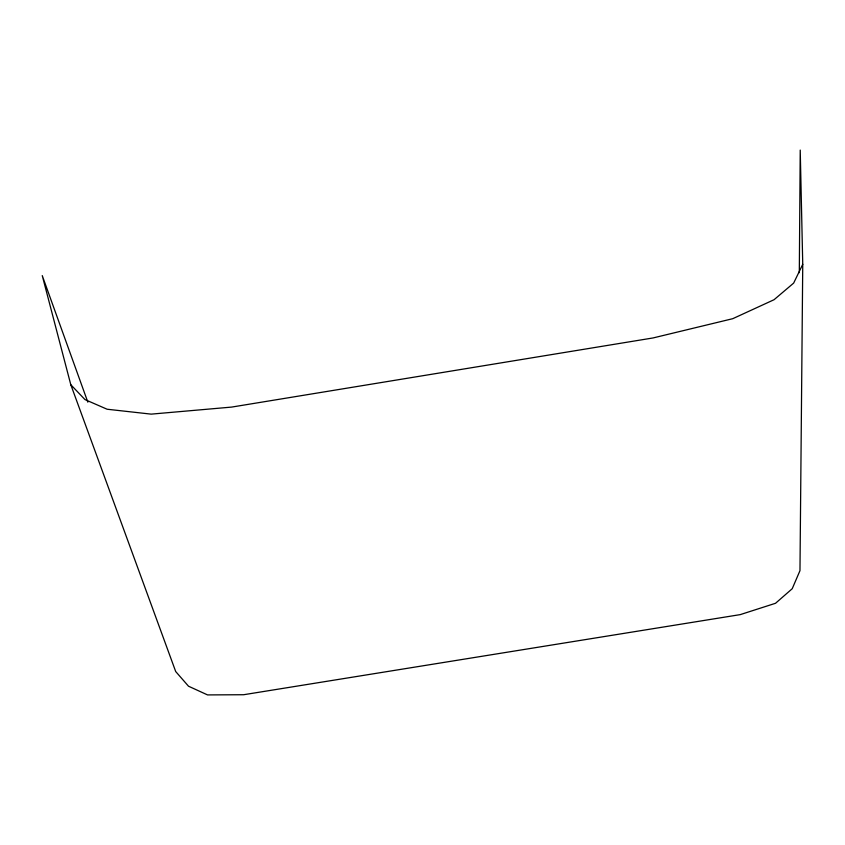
<?xml version="1.0" encoding="UTF-8"?>
<svg xmlns="http://www.w3.org/2000/svg" width="845" height="845" viewBox="0 0 845 845"><rect width="100%" height="100%" fill="white"/><g stroke="black" fill="none" stroke-linecap="round" stroke-linejoin="round"><path stroke-width="1.27" d="M799.307 272.703L800.226 150.083L802.75 264.316L799.972 570.65L792.209 588.733L775.541 603.277L740.252 614.621L243.635 694.727L207.553 694.917L188.498 686.203L175.697 671.543L70.8 384.728L42.25 275.597L87.838 402.157M802.75 264.316L793.656 283.096L774.062 299.711L732.742 318.692L653.058 337.947L231.614 407.089L151.192 414.134L107.125 409.233L84.965 399.569L70.8 384.728"/></g></svg>
